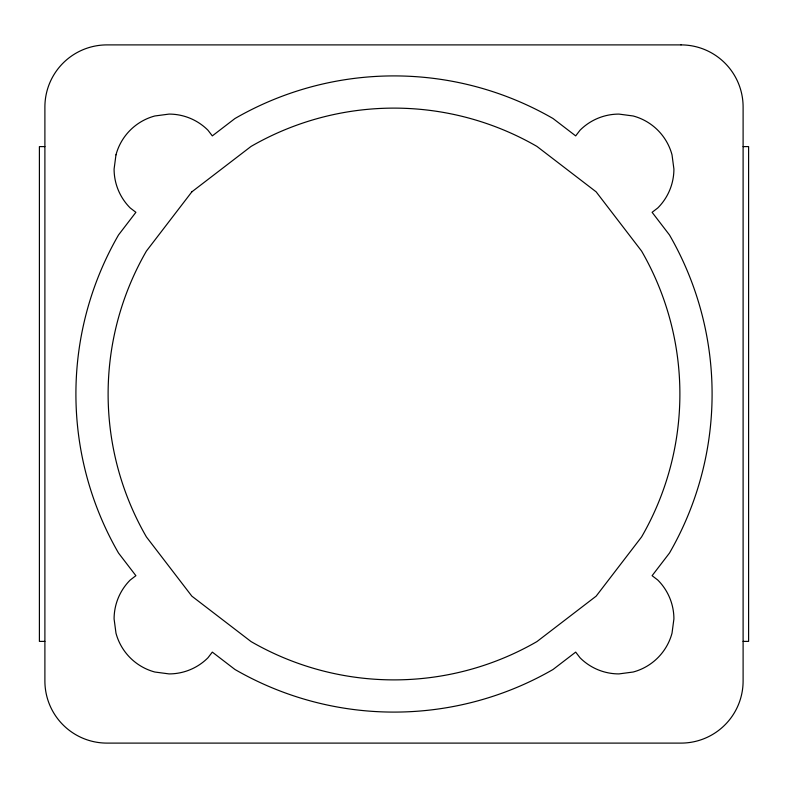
<?xml version="1.0" encoding="UTF-8"?>
<svg xmlns="http://www.w3.org/2000/svg" width="788" height="788" viewBox="0 0 788 788"><rect width="100%" height="100%" fill="white"/><g stroke="black" fill="none" stroke-linecap="round" stroke-linejoin="round"><path stroke-width="1.18" d="M44.896 146.607L39.4 146.607L39.4 641.393L44.896 641.393M743.104 146.607L748.6 146.607L748.6 641.393L743.104 641.393M115.974 154.842L114.093 169.075A54.973 54.973 0 0 0 130.197 207.943L135.891 212.317L118.525 234.952A318.096 318.096 0 0 0 118.525 553.048L135.891 575.683L130.197 580.057A54.973 54.973 0 0 0 114.093 618.925L115.974 633.158A54.973 54.973 0 0 0 154.842 672.026L169.075 673.907A54.973 54.973 0 0 0 207.943 657.803L212.317 652.109L234.952 669.475A318.096 318.096 0 0 0 553.048 669.475L575.683 652.109L580.057 657.803A54.973 54.973 0 0 0 618.925 673.907L633.158 672.026A54.973 54.973 0 0 0 672.026 633.158L673.907 618.925A54.973 54.973 0 0 0 657.803 580.057L652.109 575.683L669.475 553.048A318.096 318.096 0 0 0 669.475 234.952L652.109 212.317L657.803 207.943A54.973 54.973 0 0 0 673.907 169.075L672.026 154.842A54.973 54.973 0 0 0 633.158 115.974L618.925 114.093A54.973 54.973 0 0 0 580.057 130.197L575.683 135.891L553.048 118.525A318.096 318.096 0 0 0 234.952 118.525L212.317 135.891L207.943 130.197A54.973 54.973 0 0 0 169.075 114.093L154.842 115.974A54.973 54.973 0 0 0 115.974 154.842M191.848 191.848L146.42 251.057A285.877 285.877 0 0 0 146.42 536.943L191.848 596.152L251.057 641.58A285.877 285.877 0 0 0 536.943 641.58L596.152 596.152L641.58 536.943A285.877 285.877 0 0 0 641.58 251.057L596.152 191.848L536.943 146.42A285.877 285.877 0 0 0 251.057 146.42L191.848 191.848M681.019 44.896L106.981 44.896A62.085 62.085 0 0 0 44.896 106.981L44.896 681.019A62.085 62.085 0 0 0 106.981 743.104L681.019 743.104A62.085 62.085 0 0 0 743.104 681.019L743.104 106.981A62.085 62.085 0 0 0 681.019 44.896"/></g></svg>
